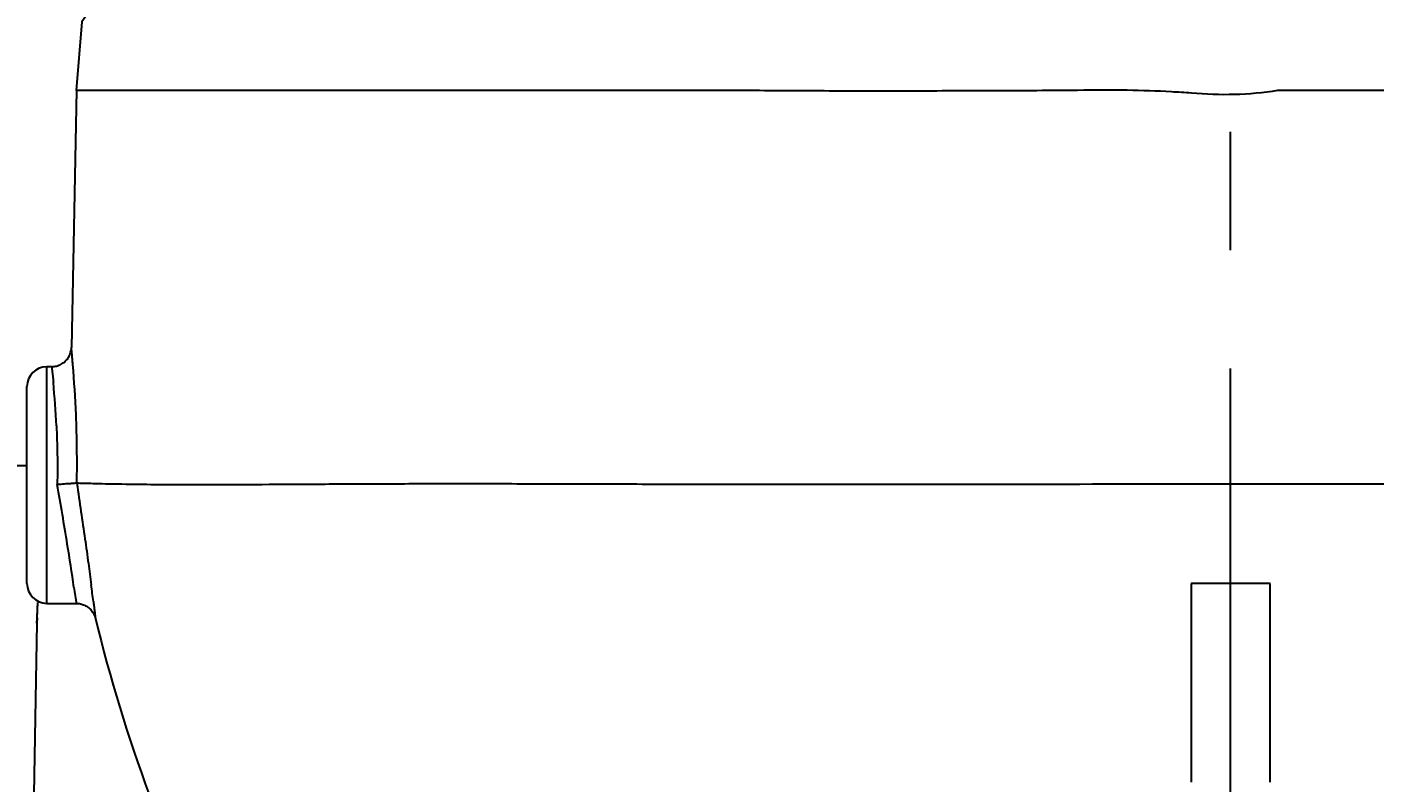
# Model space of a CAD drawing. Header units: millimetres. Extents: x 4086 to 8300, y 123 to 1549.
# Drawn here: x 7755.96 to 7773.03, y 623.1 to 632.68 of the extents above; entities that cross this region are included whole.
import ezdxf

# ---------------------------------------------------------------- set-up
doc = ezdxf.new("R2010")
doc.units = ezdxf.units.MM
doc.linetypes.add('CENTER', pattern=[0.6, 0.375, -0.075, 0.075, -0.075])
for name, color, linetype in [('中心线', 7, 'Continuous'), ('外形图', 7, 'Continuous'), ('尺寸标注', 7, 'Continuous'), ('运动范围', 7, 'Continuous')]:
    doc.layers.add(name, color=color, linetype=linetype)
doc.styles.add('思源黑', font='SourceHanSansCN-Normal.ttf')
doc.dimstyles.new('尺寸标注_1_4比例', dxfattribs={"dimtxt": 7, "dimasz": 6, "dimexe": 2, "dimexo": 1.5, "dimgap": 1, "dimtad": 1, "dimdec": 1, "dimlfac": 4, "dimdsep": 46, "dimtxsty": '思源黑', "dimcen": 0.09, "dimadec": 0, "dimazin": 0, "dimtp": 0.01, "dimtm": 0.01, "dimtfac": 1, "dimtdec": 1, "dimtofl": 0, "dimtmove": 0, "dimatfit": 3, "dimfxl": 1, "dimtolj": 1, "dimarcsym": 0})

# ---------------------------------------------------------------- blocks, each defined once
blk = doc.blocks.new('*D750')
at = {"layer": 'Defpoints', "color": 0}
for p in [(7746.494, 663.333), (7961.606, 638.226), (7701.103, 606.863), (7720.683, 606.863), (7783.633, 606.863)]:
    blk.add_point(p, dxfattribs=at)
at = {"layer": '尺寸标注', "color": 0, "lineweight": -2}
blk.add_arc((7783.633, 606.863), 67.588, 15.08218, 174.91199, dxfattribs=at)
at = {"layer": '尺寸标注', "color": 0}
for points in [[(7847.916, 624.232), (7849.869, 624.667), (7850.195, 618.593)], [(7715.312, 612.901), (7717.31, 612.813), (7716.045, 606.863)]]:
    blk.add_solid(points, dxfattribs=at)
at = {"layer": '尺寸标注', "color": 0, "insert": (7783.633, 679.161), "char_height": 7, "attachment_point": 5, "style": '思源黑'}
blk.add_mtext('\\A1;-\\A1;170%%d', dxfattribs=at)

msp = doc.modelspace()

# ---------------------------------------------------------------- linework, layer by layer
at = {"layer": '中心线', "linetype": 'CENTER', "ltscale": 20}
msp.add_line((7771.209, 572.8462), (7771.209, 641.1212), dxfattribs=at)
at = {"layer": '外形图'}
for p, q in [((7756.5843, 631.8692), (7756.5238, 628.6131)), ((7756.9598, 631.8692), (7756.5844, 631.8692)), ((7785.3839, 631.8692), (7771.8045, 631.8692)), ((7756.5218, 628.614), (7756.5219, 628.6146)), ((7756.209, 625.3692), (7756.209, 628.3692)), ((7756.2719, 628.3692), (7756.209, 628.3692)), ((7755.959, 625.6192), (7755.959, 628.1192)), ((7754.709, 627.1181), (7755.959, 627.1181)), ((7756.5544, 625.5711), (7756.5617, 625.521)), ((7771.709, 625.6192), (7770.709, 625.6192)), ((7770.709, 625.6192), (7770.709, 623.1035)), ((7771.709, 623.1035), (7771.709, 625.6192)), ((7756.209, 625.3692), (7756.5834, 625.3692)), ((7756.5617, 625.521), (7756.5814, 625.3837)), ((7756.5814, 625.3837), (7756.5834, 625.3692)), ((7756.0845, 625.1192), (7756.007, 620.9316)), ((7756.0878, 625.1859), (7756.0844, 625.1192))]:
    msp.add_line(p, q, dxfattribs=at)
msp.add_lwpolyline([(7759.3375, 634.8365), (7758.4046, 634.3705), (7757.3132, 633.681), (7756.6549, 632.7403), (7756.5838, 631.8692)], dxfattribs=at)
for centre, radius, start, end in [((7769.6734, 617.9774), 13.8973, 86.76368, 89.06747), ((7769.6043, 616.719), 15.1577, 85.81258, 86.77138), ((7756.209, 628.1192), 0.25, 90, 180), ((7741.1395, 627.1173), 15.454, 2.38372, 4.74321), ((7745.134, 627.114), 11.2088, 2.58378, 5.39481), ((7741.3038, 627.1385), 15.289, 359.07673, 2.32987), ((7708.4062, 618.4025), 48.6789, 9.12115, 10.02296), ((7712.7732, 619.0811), 44.2596, 8.43192, 9.14992), ((7756.209, 625.6192), 0.25, 180, 270), ((7715.8174, 620.2728), 41.3007, 7.11984, 7.41605), ((7741.0735, 625.894), 15.031, 357.2996, 357.99732), ((7776.2784, 629.893), 20.0154, 193.62476, 200.31)]:
    msp.add_arc(centre, radius, start, end, dxfattribs=at)
for points, knots in [([(7769.0206, 631.8695), (7768.8414, 631.868), (7768.5731, 631.8674), (7768.2161, 631.8671), (7767.8618, 631.866), (7767.5091, 631.8635), (7767.1581, 631.8615), (7766.8109, 631.8607), (7766.3808, 631.8619), (7765.8698, 631.8649), (7765.3661, 631.8678), (7764.8705, 631.8698), (7764.3837, 631.8702), (7763.9064, 631.8695), (7763.4392, 631.869), (7762.9829, 631.8689), (7762.538, 631.8691), (7761.9695, 631.8693), (7761.2919, 631.8692), (7760.5209, 631.8692), (7759.8096, 631.8694), (7759.1622, 631.8693), (7758.4361, 631.8691), (7757.7095, 631.8694), (7757.1765, 631.8692), (7756.9598, 631.8692)], [0, 0, 0, 0, 0.0445643, 0.0667314, 0.088812, 0.1326846, 0.1544611, 0.1761209, 0.219062, 0.2614505, 0.3032282, 0.3443378, 0.3847218, 0.4243209, 0.4630742, 0.5009258, 0.537826, 0.5737257, 0.6423364, 0.7063863, 0.7654845, 0.8192614, 0.8674346, 0.9460975, 1, 1, 1, 1]), ([(7769.8996, 631.8729), (7769.8262, 631.8741), (7769.5332, 631.8761), (7769.2402, 631.8714), (7769.0206, 631.8695)], [0, 0, 0, 0, 0.2506399, 1, 1, 1, 1]), ([(7771.8045, 631.8692), (7771.6243, 631.8394), (7771.259, 631.8073), (7770.8931, 631.8206), (7770.7111, 631.8362)], [0, 0, 0, 0, 0.4999426, 1, 1, 1, 1]), ([(7756.4843, 628.4884), (7756.4961, 628.5079), (7756.514, 628.549), (7756.5215, 628.5931), (7756.5219, 628.6146)], [0, 0, 0, 0, 0.5160751, 1, 1, 1, 1]), ([(7756.5406, 628.3951), (7756.5393, 628.4112), (7756.5368, 628.4413), (7756.5331, 628.4836), (7756.5299, 628.5201), (7756.5272, 628.5507), (7756.525, 628.5752), (7756.5235, 628.5919), (7756.5226, 628.6021), (7756.5222, 628.6075), (7756.5219, 628.6112), (7756.5218, 628.6132), (7756.5218, 628.614)], [0, 0, 0, 0, 0.2195486, 0.4130118, 0.5799257, 0.7198258, 0.8322469, 0.9167236, 0.9483376, 0.9727918, 0.9900299, 1, 1, 1, 1]), ([(7756.392, 628.4007), (7756.4109, 628.4108), (7756.4464, 628.4358), (7756.4733, 628.47), (7756.4843, 628.4884)], [0, 0, 0, 0, 0.4999347, 1, 1, 1, 1]), ([(7756.2719, 628.3692), (7756.2921, 628.3692), (7756.3338, 628.3752), (7756.3731, 628.3905), (7756.392, 628.4007)], [0, 0, 0, 0, 0.4840436, 1, 1, 1, 1]), ([(7756.2719, 628.3692), (7756.2719, 628.3692), (7756.2719, 628.3691), (7756.2719, 628.3689), (7756.2719, 628.3682), (7756.272, 628.3672), (7756.2721, 628.3657), (7756.2723, 628.3638), (7756.2725, 628.3616), (7756.2728, 628.3589), (7756.2733, 628.3545), (7756.274, 628.348), (7756.2751, 628.3391), (7756.2763, 628.3286), (7756.2776, 628.3165), (7756.2791, 628.3029), (7756.2815, 628.2819), (7756.2847, 628.252), (7756.2888, 628.2118), (7756.2916, 628.1831), (7756.2931, 628.1678)], [0, 0, 0, 0, 0.0002996, 0.001083, 0.0041949, 0.0093751, 0.0166145, 0.0259009, 0.0372209, 0.0505609, 0.0659072, 0.102563, 0.1470774, 0.199339, 0.2592366, 0.326659, 0.4014951, 0.5729649, 0.7727606, 1, 1, 1, 1]), ([(7756.3314, 627.6193), (7756.3369, 627.4996), (7756.3449, 627.2514), (7756.345, 627.0031), (7756.3422, 626.8747)], [0, 0, 0, 0, 0.4827582, 1, 1, 1, 1]), ([(7785.4755, 626.8821), (7785.4492, 626.8876), (7785.3941, 626.8973), (7785.3075, 626.9084), (7785.2137, 626.9167), (7785.0748, 626.9247), (7784.8841, 626.9287), (7784.6352, 626.9264), (7784.3604, 626.9193), (7784.0604, 626.9092), (7783.7361, 626.8981), (7783.3884, 626.888), (7783.018, 626.8808), (7782.4811, 626.8742), (7781.7591, 626.8715), (7780.8353, 626.873), (7779.8394, 626.8763), (7778.7784, 626.8781), (7777.257, 626.8794), (7775.256, 626.8796), (7772.7789, 626.8805), (7770.2547, 626.8796), (7768.1561, 626.8755), (7766.5104, 626.8736), (7765.3229, 626.8737), (7764.1797, 626.8762), (7763.0892, 626.8796), (7762.0598, 626.8825), (7761.0996, 626.8832), (7760.2157, 626.8804), (7759.4146, 626.8759), (7758.702, 626.8717), (7758.083, 626.8698), (7757.5624, 626.8723), (7757.1441, 626.8776), (7756.861, 626.8836), (7756.6882, 626.8885), (7756.6199, 626.8909), (7756.5903, 626.892)], [0, 0, 0, 0, 0.0027888, 0.0058101, 0.0090671, 0.0125607, 0.0202544, 0.0288767, 0.0384025, 0.0488022, 0.0600443, 0.072097, 0.0849302, 0.0985181, 0.1278557, 0.1599033, 0.1944518, 0.2312757, 0.2700862, 0.3524496, 0.4390701, 0.5273267, 0.6145747, 0.6570089, 0.6982199, 0.7378916, 0.7757334, 0.8114611, 0.8447903, 0.8754535, 0.9032464, 0.9279798, 0.9494646, 0.967526, 0.9820424, 0.9929039, 0.9969295, 1, 1, 1, 1]), ([(7756.5909, 626.8921), (7756.5897, 626.8922), (7756.5865, 626.8921), (7756.5808, 626.8917), (7756.5731, 626.891), (7756.5636, 626.8902), (7756.5522, 626.8892), (7756.5337, 626.8877), (7756.5068, 626.8858), (7756.4705, 626.8833), (7756.4301, 626.8806), (7756.3868, 626.8777), (7756.3572, 626.8757), (7756.3422, 626.8747)], [0, 0, 0, 0, 0.0148569, 0.0378713, 0.0687897, 0.1073298, 0.1532046, 0.2061146, 0.3311626, 0.4782398, 0.6428731, 0.8190971, 1, 1, 1, 1]), ([(7756.5903, 626.892), (7756.6079, 626.7725), (7756.6425, 626.5378), (7756.6917, 626.198), (7756.735, 625.8881), (7756.7609, 625.6933), (7756.7726, 625.6036)], [0, 0, 0, 0, 0.2784992, 0.5469257, 0.791472, 1, 1, 1, 1]), ([(7756.0844, 625.1192), (7756.0844, 625.1196), (7756.0846, 625.1212), (7756.0847, 625.1247), (7756.085, 625.1304), (7756.0856, 625.1424), (7756.0866, 625.1624), (7756.088, 625.1926), (7756.0897, 625.2303), (7756.0925, 625.2939), (7756.0944, 625.3448), (7756.0956, 625.3807)], [0, 0, 0, 0, 0.0048542, 0.0183173, 0.040228, 0.0704252, 0.1550343, 0.2708549, 0.4161963, 0.5882069, 1, 1, 1, 1]), ([(7756.5834, 625.3692), (7756.601, 625.3692), (7756.6372, 625.3649), (7756.6717, 625.3534), (7756.6886, 625.3457)], [0, 0, 0, 0, 0.4865551, 1, 1, 1, 1]), ([(7756.7996, 625.3918), (7756.8016, 625.3758), (7756.8053, 625.3458), (7756.8104, 625.304), (7756.8148, 625.2683), (7756.8184, 625.2388), (7756.8213, 625.2152), (7756.8235, 625.1976), (7756.8249, 625.1866), (7756.8258, 625.1808), (7756.8262, 625.1788), (7756.8263, 625.1781)], [0, 0, 0, 0, 0.2247004, 0.4202645, 0.5870169, 0.725282, 0.8353843, 0.9176489, 0.972404, 0.9895723, 1, 1, 1, 1]), ([(7756.6886, 625.3457), (7756.7053, 625.338), (7756.7373, 625.319), (7756.7638, 625.2929), (7756.7755, 625.2785)], [0, 0, 0, 0, 0.4978851, 1, 1, 1, 1]), ([(7756.7755, 625.2785), (7756.7877, 625.2636), (7756.8085, 625.2317), (7756.822, 625.1961), (7756.8263, 625.1781)], [0, 0, 0, 0, 0.510429, 1, 1, 1, 1])]:
    msp.add_open_spline(points, degree=3, knots=knots, dxfattribs=at)
at = {"layer": '运动范围'}
msp.add_arc((7783.7746, 606.8692), 180.575, 10, 349.993572, dxfattribs=at)

# ---------------------------------------------------------------- dimensions: what is measured, and where the dimension line sits
at = {"layer": '尺寸标注'}
dim = msp.add_angular_dim_2l(base=(7746.4945, 663.3329), line1=((7701.103, 606.8629), (7720.6832, 606.8629)), line2=((7783.6327, 606.8629), (7961.6062, 638.2257)), text='\\A1;-<>', dimstyle='尺寸标注_1_4比例', dxfattribs=at)
dim.commit()
dim.dimension.update_dxf_attribs({"geometry": '*D750', "text_midpoint": (7783.6327, 674.4507), "dimtype": 162})

doc.saveas('drawing.dxf')
